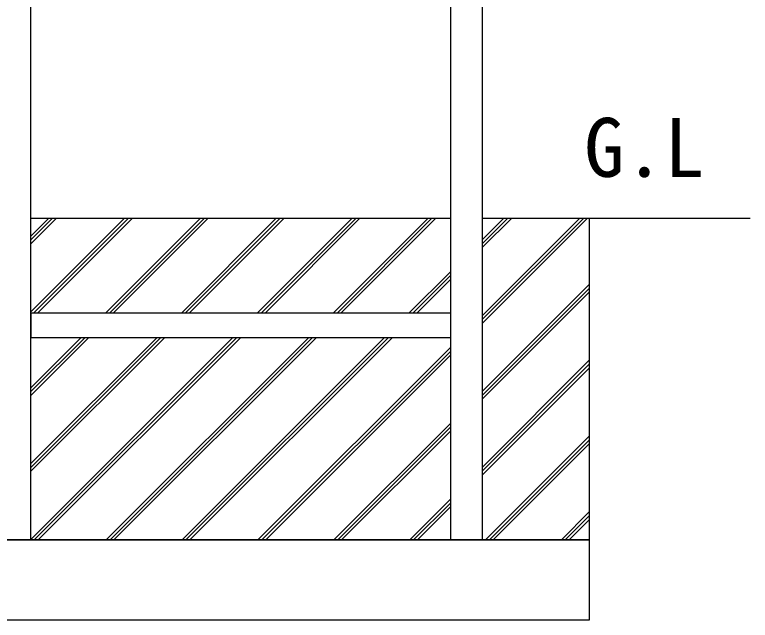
# Model space of a CAD drawing. Units: millimetres, scale not verified. Extents: x -4375 to 4375, y -6498 to 6471.
# Drawn here: x -1560 to -875, y -1123 to -559 of the extents above; entities that cross this region are included whole.
import ezdxf
from ezdxf.enums import TextEntityAlignment as Align

# ---------------------------------------------------------------- set-up
doc = ezdxf.new("R2010")
doc.units = ezdxf.units.MM
doc.header["$LTSCALE"] = 30
doc.layers.add('0-1_USER1', color=3, linetype='Continuous')
doc.layers.add('0-2_YKK_A1', color=4, linetype='Continuous')
doc.styles.add('ＭＳ ゴシック', font='')
doc.styles.get('ＭＳ ゴシック').set_extended_font_data('MS Gothic')

msp = doc.modelspace()

# ---------------------------------------------------------------- linework, layer by layer
at = {"layer": '0-2_YKK_A1'}
for p, q in [((-1545.5, -1048.4), (-1545.5, 846.6)), ((-1545.5, -765.07), (-1528.83, -748.4)), ((-1545.5, -835.79), (-1458.12, -748.4)), ((-1545.5, -768.7), (-1525.2, -748.4)), ((-1545.5, -772.32), (-1521.58, -748.4)), ((-1545.5, -748.4), (-1154.5, -748.4)), ((-1542.99, -836.9), (-1454.49, -748.4)), ((-1539.37, -836.9), (-1450.87, -748.4)), ((-1475.9, -836.9), (-1387.4, -748.4)), ((-1472.28, -836.9), (-1383.78, -748.4)), ((-1468.65, -836.9), (-1380.15, -748.4)), ((-1405.19, -836.9), (-1316.69, -748.4)), ((-1401.57, -836.9), (-1313.07, -748.4)), ((-1397.94, -836.9), (-1309.44, -748.4)), ((-1334.48, -836.9), (-1245.98, -748.4)), ((-1330.86, -836.9), (-1242.36, -748.4)), ((-1327.23, -836.9), (-1238.73, -748.4)), ((-1263.77, -836.9), (-1175.27, -748.4)), ((-1260.15, -836.9), (-1171.65, -748.4)), ((-1256.52, -836.9), (-1168.02, -748.4)), ((-1124.5, -748.4), (-875, -748.4)), ((-1124.5, -768.34), (-1104.56, -748.4)), ((-1124.5, -839.05), (-1033.85, -748.4)), ((-1124.5, -771.96), (-1100.94, -748.4)), ((-1124.5, -842.67), (-1030.23, -748.4)), ((-1124.5, -775.59), (-1097.31, -748.4)), ((-1124.5, -846.3), (-1026.6, -748.4)), ((-1193.06, -836.9), (-1154.5, -798.34)), ((-1189.44, -836.9), (-1154.5, -801.96)), ((-1185.81, -836.9), (-1154.5, -805.59)), ((-1124.5, -909.76), (-1025, -810.26)), ((-1124.5, -913.39), (-1025, -813.88)), ((-1124.5, -917.01), (-1025, -817.51)), ((-1154.5, -836.9), (-1545.5, -836.9)), ((-1545.5, -836.9), (-1545.5, -859.9)), ((-1154.5, -836.9), (-1154.5, -859.9)), ((-1154.5, -859.9), (-1545.5, -859.9)), ((-1545.5, -906.5), (-1498.9, -859.9)), ((-1545.5, -977.21), (-1428.19, -859.9)), ((-1545.5, -1047.92), (-1357.48, -859.9)), ((-1545.5, -910.12), (-1495.28, -859.9)), ((-1545.5, -980.83), (-1424.57, -859.9)), ((-1545.5, -913.75), (-1491.65, -859.9)), ((-1545.5, -984.46), (-1420.94, -859.9)), ((-1542.36, -1048.4), (-1353.86, -859.9)), ((-1538.73, -1048.4), (-1350.23, -859.9)), ((-1475.27, -1048.4), (-1286.77, -859.9)), ((-1471.65, -1048.4), (-1283.15, -859.9)), ((-1468.02, -1048.4), (-1279.52, -859.9)), ((-1404.56, -1048.4), (-1216.06, -859.9)), ((-1400.94, -1048.4), (-1212.44, -859.9)), ((-1397.31, -1048.4), (-1208.81, -859.9)), ((-1333.85, -1048.4), (-1154.5, -869.05)), ((-1330.23, -1048.4), (-1154.5, -872.67)), ((-1326.6, -1048.4), (-1154.5, -876.3)), ((-1124.5, -980.47), (-1025, -880.97)), ((-1124.5, -984.1), (-1025, -884.6)), ((-1124.5, -987.72), (-1025, -888.22)), ((-1263.14, -1048.4), (-1154.5, -939.76)), ((-1259.52, -1048.4), (-1154.5, -943.39)), ((-1255.89, -1048.4), (-1154.5, -947.01)), ((-1121.72, -1048.4), (-1025, -951.68)), ((-1118.09, -1048.4), (-1025, -955.31)), ((-1114.47, -1048.4), (-1025, -958.93)), ((-1192.43, -1048.4), (-1154.5, -1010.47)), ((-1188.8, -1048.4), (-1154.5, -1014.1)), ((-1185.18, -1048.4), (-1154.5, -1017.72)), ((-1051.01, -1048.4), (-1025, -1022.39)), ((-1047.38, -1048.4), (-1025, -1026.02)), ((-1043.76, -1048.4), (-1025, -1029.64))]:
    msp.add_line(p, q, dxfattribs=at)
for points in [[(-1575.5, 846.6), (-1575.5, -1048.4), (-1545.5, -1048.4)], [(-1154.5, 846.6), (-1154.5, -1048.4), (-1124.5, -1048.4), (-1124.5, 846.6)], [(-1124.5, -748.4), (-1025, -748.4), (-1025, -1048.4), (-1675, -1048.4), (-1675, -748.4), (-1575.5, -748.4)]]:
    msp.add_lwpolyline(points, dxfattribs=at)
msp.add_lwpolyline([(-1675, -1048.4), (-1025, -1048.4), (-1025, -1123.4), (-1675, -1123.4)], close=True, dxfattribs=at)

# ---------------------------------------------------------------- texts
at = {"layer": '0-1_USER1', "style": 'ＭＳ ゴシック'}
msp.add_text('G.L', height=54.99, dxfattribs=at).set_placement((-1029.84, -726.4), align=Align.BOTTOM_LEFT)

doc.saveas('drawing.dxf')
